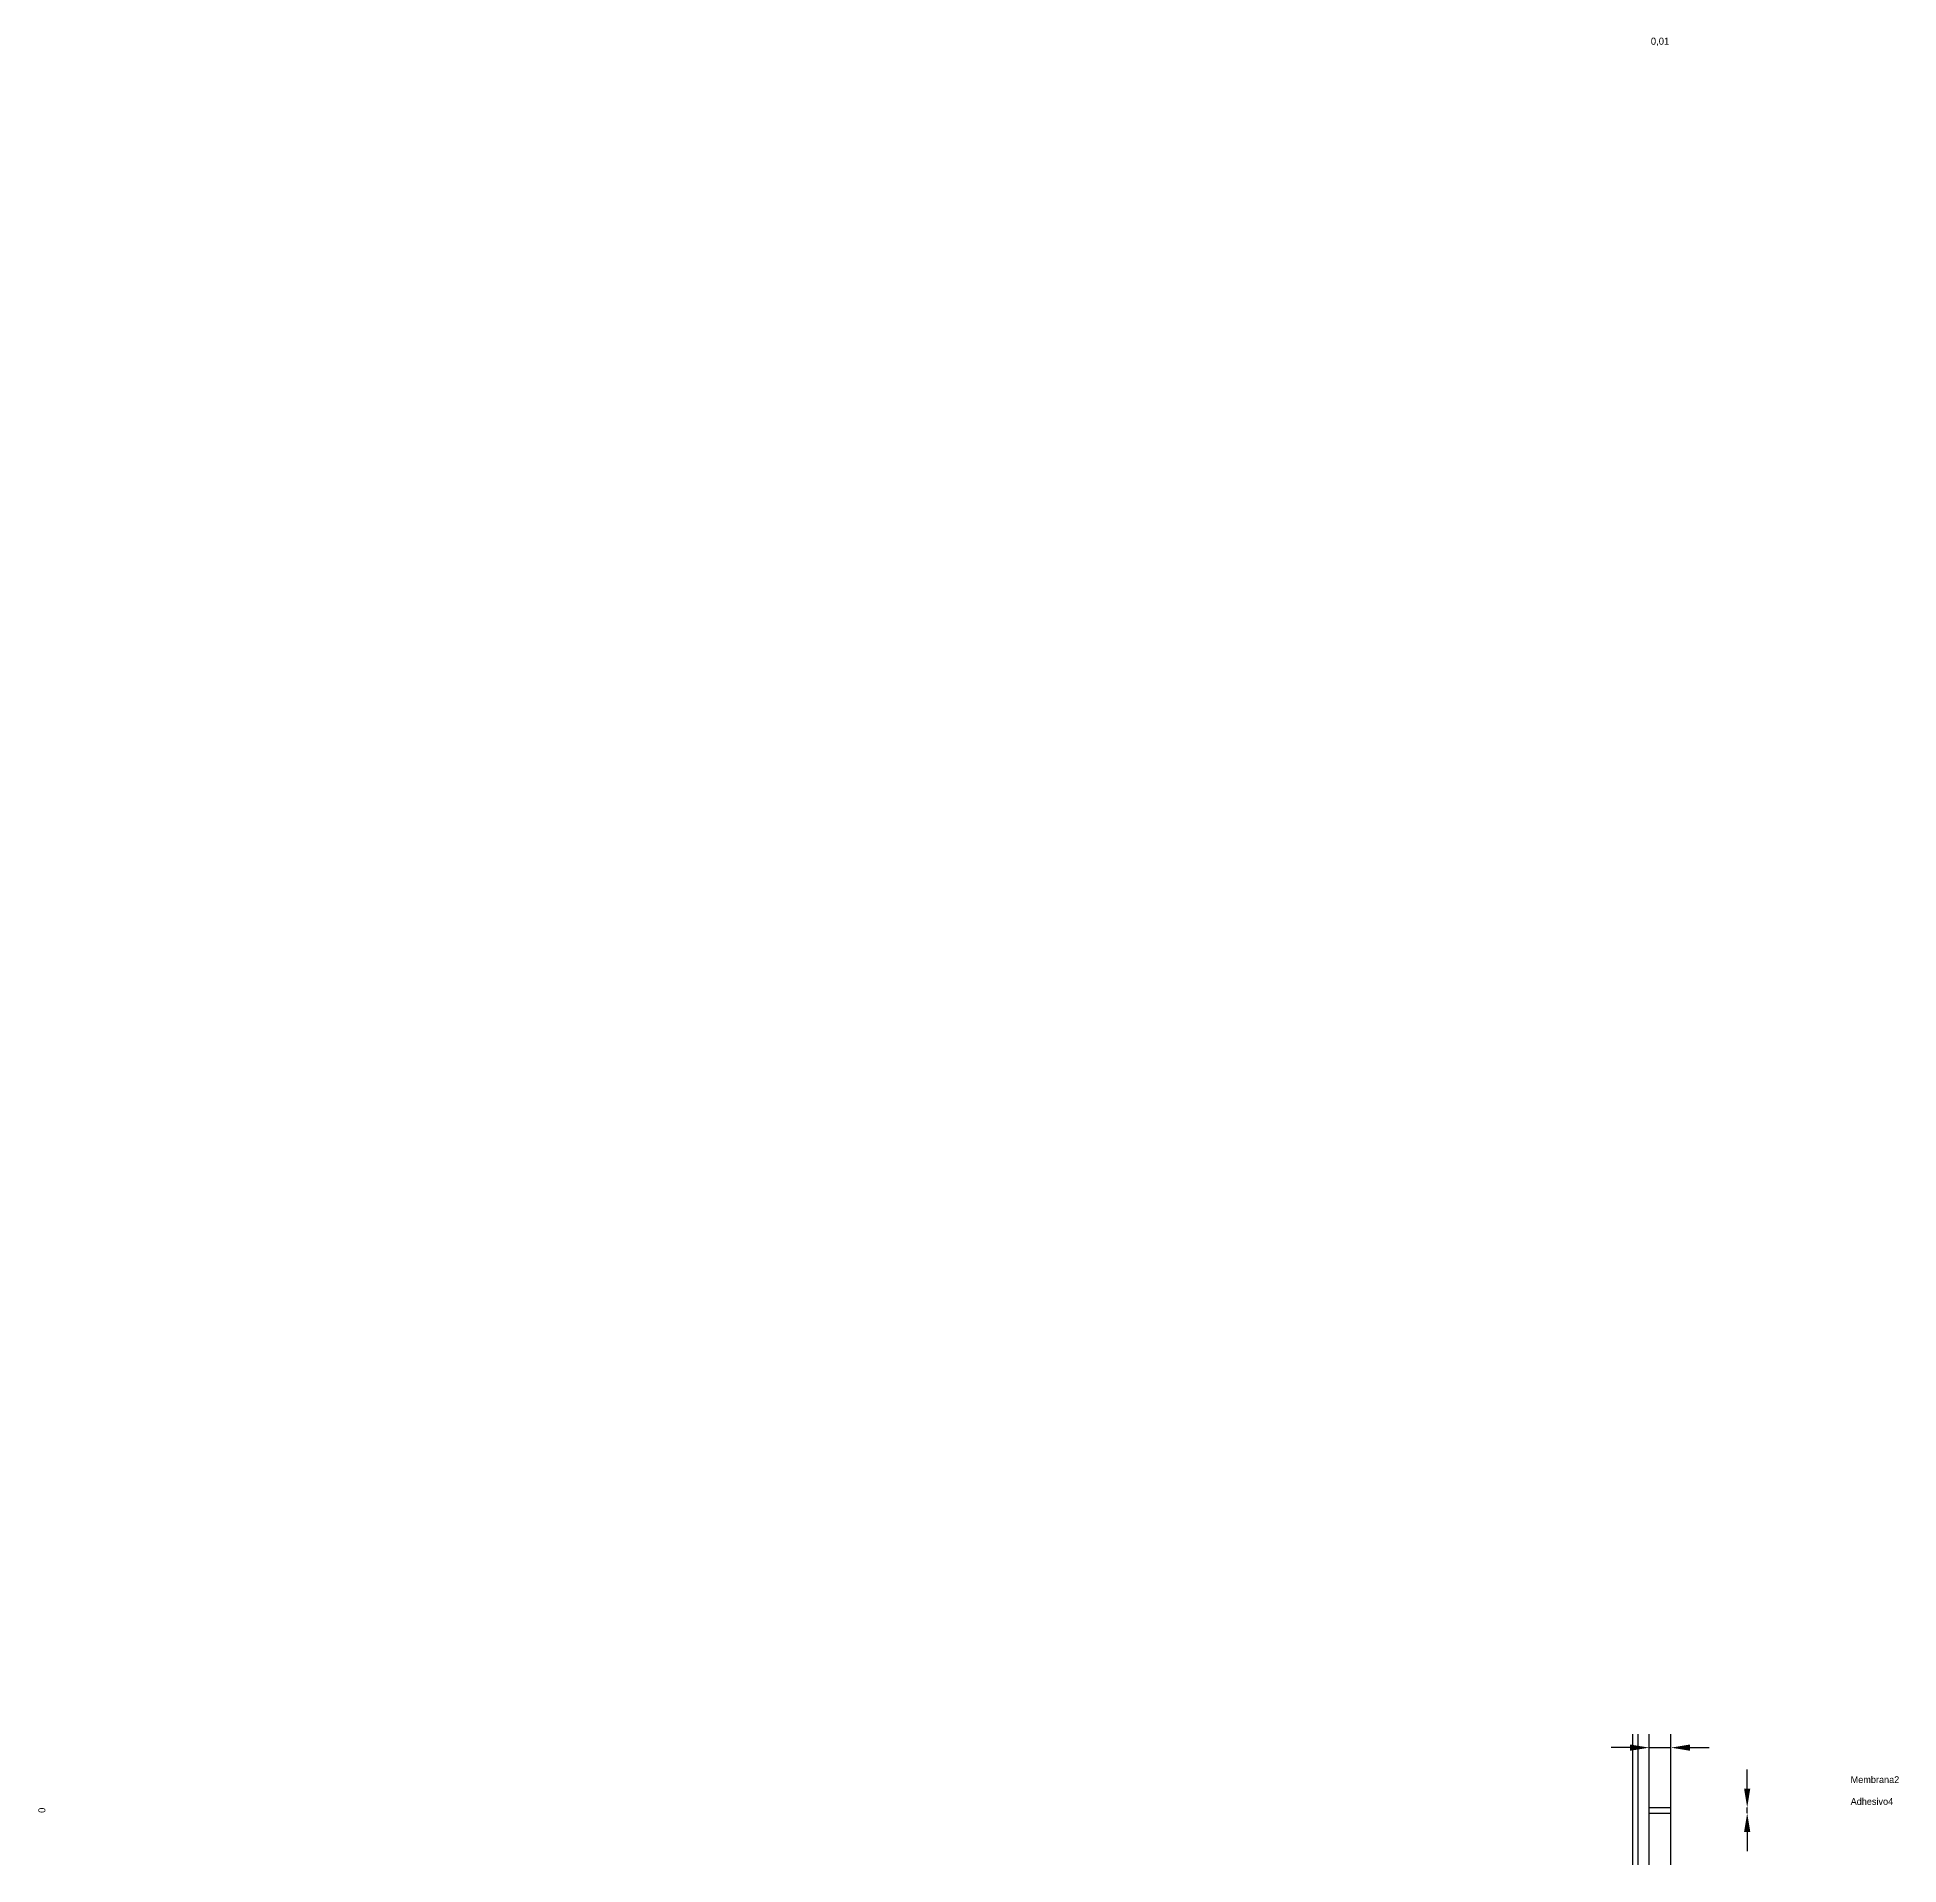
# Model space of a CAD drawing. Header units: metres. Extents: x 0 to 50.4, y 0 to 2.9.
# Drawn here: x 9.42 to 10.104, y 0 to 0.671 of the extents above; entities that cross this region are included whole.
import ezdxf

# ---------------------------------------------------------------- set-up
doc = ezdxf.new("R2010")
doc.units = ezdxf.units.M
for name, color, linetype in [('COTAS', 4, 'Continuous'), ('P_PROPUESTO', 5, 'Continuous'), ('TEXTOS', 7, 'Continuous')]:
    doc.layers.add(name, color=color, linetype=linetype)
doc.dimstyles.get("Standard").update_dxf_attribs({"dimtxt": 2.5, "dimasz": 2.5, "dimexe": 1.25, "dimexo": 0.625, "dimtad": 1, "dimcen": 2.5, "dimazin": 3, "dimtfac": 1, "dimtmove": 0, "dimatfit": 3})

# ---------------------------------------------------------------- blocks, each defined once
blk = doc.blocks.new('_CLOSEDFILLED')
at = {"color": 0, "linetype": 'BYBLOCK'}
blk.add_solid([(-1, 0.164), (0, 0), (-1, -0.164)], dxfattribs=at)
blk = doc.blocks.new('*D3')
for p, q in [((10.005, 0.043), (9.998, 0.043)), ((10.012, 0.043), (10.012, 0.043)), ((10.012, 0.043), (10.02, 0.043)), ((10.02, 0.043), (10.02, 0.043)), ((10.027, 0.043), (10.034, 0.043))]:
    blk.add_line(p, q)
at = {"layer": 'Defpoints'}
for p in [(10.012, 0.043), (10.012, 0.043), (10.02, 0.043)]:
    blk.add_point(p, dxfattribs=at)
at = {"layer": 'COTAS', "xscale": 0.007, "yscale": 0.007}
blk.add_blockref('_CLOSEDFILLED', (10.012, 0.043), dxfattribs=at)
at = {"layer": 'COTAS', "xscale": 0.007, "yscale": 0.007, "rotation": 180}
blk.add_blockref('_CLOSEDFILLED', (10.02, 0.043), dxfattribs=at)
at = {"layer": 'COTAS', "insert": (10.016, 0.6693), "char_height": 0.0026, "attachment_point": 5}
blk.add_mtext('0,01', dxfattribs=at)
blk = doc.blocks.new('*D4')
for p, q in [((10.048, 0.028), (10.048, 0.035)), ((10.048, 0.021), (10.048, 0.021)), ((10.048, 0.019), (10.048, 0.021)), ((10.048, 0.019), (10.048, 0.019)), ((10.048, 0.012), (10.048, 0.005))]:
    blk.add_line(p, q)
at = {"layer": 'Defpoints'}
for p in [(10.048, 0.021), (10.048, 0.019), (10.048, 0.019)]:
    blk.add_point(p, dxfattribs=at)
at = {"layer": 'COTAS', "xscale": 0.007, "yscale": 0.007}
for p, rotation in [((10.048, 0.021), 270), ((10.048, 0.019), 90)]:
    blk.add_blockref('_CLOSEDFILLED', p, dxfattribs=dict(at, rotation=rotation))
at = {"layer": 'COTAS', "insert": (9.4217, 0.02), "char_height": 0.0026, "attachment_point": 5, "rotation": 90}
blk.add_mtext('0', dxfattribs=at)

msp = doc.modelspace()

# ---------------------------------------------------------------- linework, layer by layer
at = {"layer": 'P_PROPUESTO'}
for p, q in [((10.006, 0), (10.006, 0.048)), ((10.008, 0), (10.008, 0.048)), ((10.012, 0.021), (10.012, 0.048)), ((10.02, 0.021), (10.02, 0.048)), ((10.012, 0.019), (10.012, 0.021)), ((10.012, 0.021), (10.02, 0.021)), ((10.02, 0.019), (10.02, 0.021)), ((10.012, 0), (10.012, 0.019)), ((10.012, 0.019), (10.02, 0.019)), ((10.02, 0), (10.02, 0.019))]:
    msp.add_line(p, q, dxfattribs=at)

# ---------------------------------------------------------------- texts
at = {"layer": 'TEXTOS'}
for s, p in [('Membrana2', (10.086, 0.03)), ('Adhesivo4', (10.086, 0.022))]:
    msp.add_text(s, height=0.0025, dxfattribs=at).set_placement(p)

# ---------------------------------------------------------------- dimensions: what is measured, and where the dimension line sits
at = {"layer": 'COTAS'}
dim = msp.add_linear_dim(base=(10.012, 0.043), p1=(10.012, 0.043), p2=(10.02, 0.043), dimstyle='Standard', override={"dimtxt": 0.0026, "dimasz": 0.007}, dxfattribs=at)
dim.commit()
dim.dimension.update_dxf_attribs({"geometry": '*D3', "text_midpoint": (10.016, 0.6693)})
dim = msp.add_linear_dim(base=(10.048, 0.019), p1=(10.048, 0.019), p2=(10.048, 0.021), angle=90, dimstyle='Standard', override={"dimtxt": 0.0026, "dimasz": 0.007}, dxfattribs=at)
dim.commit()
dim.dimension.update_dxf_attribs({"geometry": '*D4', "text_midpoint": (9.4217, 0.02)})

doc.saveas('drawing.dxf')
